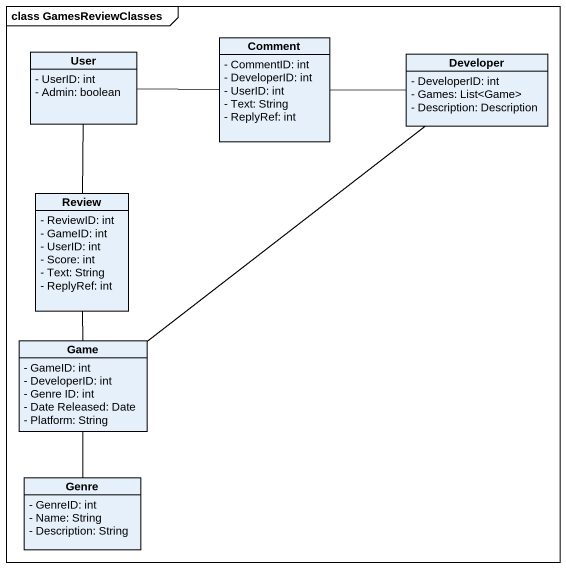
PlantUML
@startuml
mainframe class GamesReviewClasses
hide circle
hide empty members
skinparam classAttributeIconSize 0
class User {
  - UserID: int
  - Admin: boolean
}
class Comment {
  - CommentID: int
  - DeveloperID: int
  - UserID: int
  - Text: String
  - ReplyRef: int
}
class Developer {
  - DeveloperID: int
  - Games: List<Game>
  - Description: Description
}
class Review {
  - ReviewID: int
  - GameID: int
  - UserID: int
  - Score: int
  - Text: String
  - ReplyRef: int
}
class Game {
  - GameID: int
  - DeveloperID: int
  - Genre ID: int
  - Date Released: Date
  - Platform: String
}
class Genre {
  - GenreID: int
  - Name: String
  - Description: String
}
User -right- Comment
User -- Review
Comment -right- Developer
Developer -- Game
Review -- Game
Genre -up- Game
@enduml
